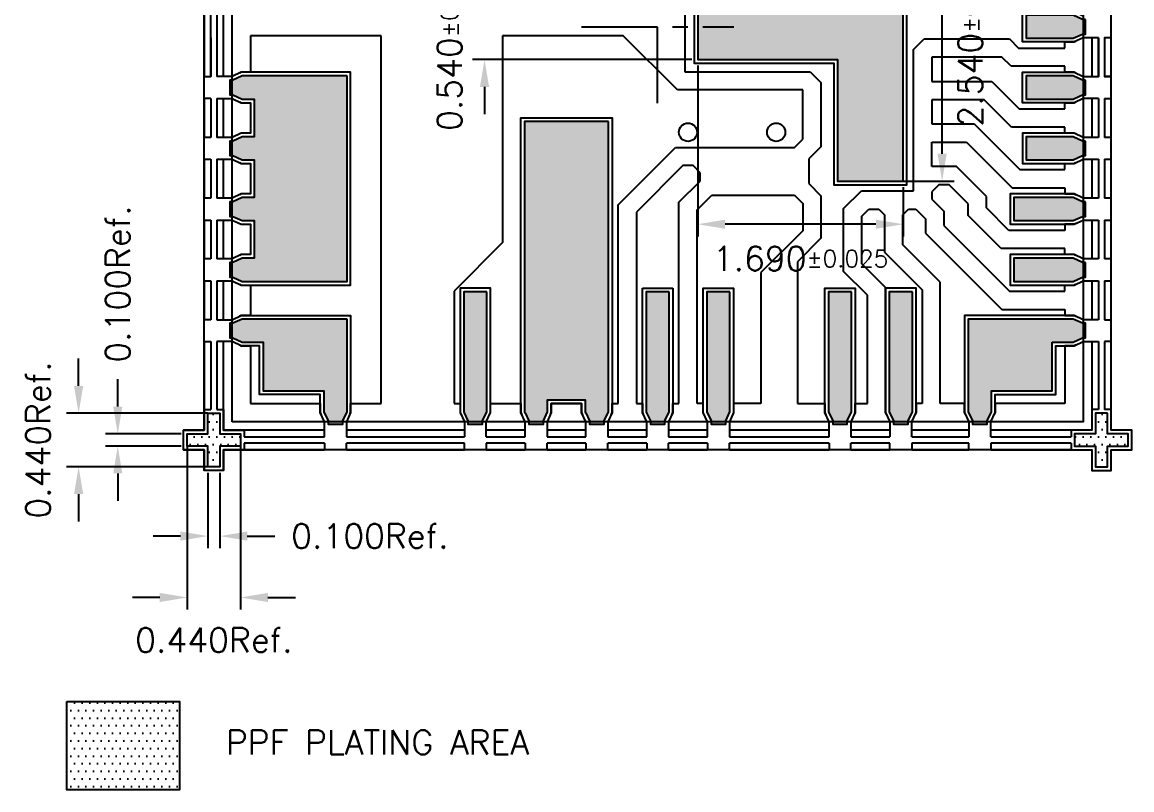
# Model space of a CAD drawing. Extents: x -78 to 191, y -63 to 81.
# Drawn here: x 81.2 to 172.5, y -62.8 to 0.4 of the extents above; entities that cross this region are included whole.
import ezdxf

# ---------------------------------------------------------------- set-up
doc = ezdxf.new("R2010")
doc.units = 0
doc.header["$LTSCALE"] = 5
doc.header["$MEASUREMENT"] = 0
doc.linetypes.add('CENTER', pattern=[2, 1.25, -0.25, 0.25, -0.25])
doc.linetypes.add('HIDDEN', pattern=[0.375, 0.25, -0.125])
doc.layers.get('0').update_dxf_attribs({"linetype": 'CONTINUOUS'})
doc.layers.get('DEFPOINTS').update_dxf_attribs({"linetype": 'CONTINUOUS'})
for name, color, linetype in [('CENTER', 1, 'CENTER'), ('DIM', 3, 'CONTINUOUS'), ('HIDDEN', 6, 'HIDDEN'), ('min_plate', 1, 'CONTINUOUS')]:
    doc.layers.add(name, color=color, linetype=linetype)
doc.styles.add('ROMANS', font='romans.shx', dxfattribs={"height": 2})
doc.dimstyles.new('DETAIL-A$0', dxfattribs={"dimscale": 25, "dimtxt": 0.08, "dimasz": 0.09, "dimexe": 0.04, "dimexo": 0.02, "dimgap": 0.04, "dimtad": 0, "dimdec": 3, "dimlfac": 0.05, "dimzin": 0, "dimdsep": 46, "dimtxsty": 'ROMANS', "dimcen": 0.04, "dimclrd": 3, "dimclre": 3, "dimadec": 0, "dimazin": 0, "dimtfac": 1, "dimtdec": 3, "dimtofl": 0, "dimtmove": 2, "dimatfit": 3, "dimfxl": 1, "dimtolj": 1, "dimtzin": 0, "dimarcsym": 0})
pattern_1 = [(0, (133.5002, -6e-14), (0.3125, 0.625), [0, -0.625])]

# ---------------------------------------------------------------- blocks, each defined once
blk = doc.blocks.new('*D10')
at = {"layer": 'DEFPOINTS', "color": 0, "transparency": 16777216}
for p in [(360.864, 427.06), (366.886, 427.06), (360.988, 401.66)]:
    blk.add_point(p, dxfattribs=at)
at = {"layer": 'DIM', "color": 3, "lineweight": -2, "transparency": 16777216}
for p, q in [((361.364, 427.06), (367.886, 427.06)), ((366.886, 403.91), (366.886, 424.81)), ((361.488, 401.66), (367.886, 401.66))]:
    blk.add_line(p, q, dxfattribs=at)
at = {"layer": 'DIM', "color": 3, "transparency": 16777216}
for points in [[(366.511, 424.81), (367.261, 424.81), (366.886, 427.06)], [(366.511, 403.91), (367.261, 403.91), (366.886, 401.66)]]:
    blk.add_solid(points, dxfattribs=at)
at = {"layer": 'DIM', "color": 0, "transparency": 16777216, "insert": (369.206, 413.36), "char_height": 2, "attachment_point": 5, "rotation": 90, "style": 'ROMANS'}
blk.add_mtext('\\A1;2.540{\\H1.400000;±0.025}', dxfattribs=at)
blk = doc.blocks.new('*D11')
at = {"layer": 'DEFPOINTS', "color": 0, "transparency": 16777216}
for p in [(346.788, 411.66), (363.688, 401.66), (346.788, 398.114)]:
    blk.add_point(p, dxfattribs=at)
at = {"layer": 'DIM', "color": 3, "lineweight": -2, "transparency": 16777216}
for p, q in [((346.788, 411.16), (346.788, 397.114)), ((363.688, 401.16), (363.688, 397.114)), ((361.438, 398.114), (349.038, 398.114))]:
    blk.add_line(p, q, dxfattribs=at)
at = {"layer": 'DIM', "color": 3, "transparency": 16777216}
for points in [[(349.038, 398.489), (349.038, 397.739), (346.788, 398.114)], [(361.438, 398.489), (361.438, 397.739), (363.688, 398.114)]]:
    blk.add_solid(points, dxfattribs=at)
at = {"layer": 'DIM', "color": 0, "transparency": 16777216, "insert": (355.241, 395.281), "char_height": 2, "attachment_point": 5, "style": 'ROMANS'}
blk.add_mtext('\\A1;1.690{\\H1.400000;±0.025}', dxfattribs=at)
blk = doc.blocks.new('*D12')
at = {"layer": 'DEFPOINTS', "color": 0, "transparency": 16777216}
for p in [(346.788, 417.06), (329.248, 411.66), (346.788, 411.66)]:
    blk.add_point(p, dxfattribs=at)
at = {"layer": 'DIM', "color": 3, "lineweight": -2, "transparency": 16777216}
for p, q in [((329.248, 419.31), (329.248, 421.56)), ((346.288, 417.06), (328.248, 417.06)), ((346.288, 411.66), (328.248, 411.66)), ((329.248, 409.41), (329.248, 407.16))]:
    blk.add_line(p, q, dxfattribs=at)
at = {"layer": 'DIM', "color": 3, "transparency": 16777216}
for points in [[(328.873, 419.31), (329.623, 419.31), (329.248, 417.06)], [(328.873, 409.41), (329.623, 409.41), (329.248, 411.66)]]:
    blk.add_solid(points, dxfattribs=at)
at = {"layer": 'DIM', "color": 0, "transparency": 16777216, "insert": (326.375, 413.002), "char_height": 2, "attachment_point": 5, "rotation": 90, "style": 'ROMANS'}
blk.add_mtext('\\A1;0.540{\\H1.400000;±0.025}', dxfattribs=at)
blk = doc.blocks.new('*D13')
at = {"layer": 'DEFPOINTS', "color": 0, "transparency": 16777216}
for p in [(306.988, 382.56), (295.862, 378.16), (306.988, 378.16)]:
    blk.add_point(p, dxfattribs=at)
at = {"layer": 'DIM', "color": 3, "lineweight": -2, "transparency": 16777216}
for p, q in [((295.862, 384.81), (295.862, 387.06)), ((306.488, 382.56), (294.862, 382.56)), ((306.488, 378.16), (294.862, 378.16)), ((295.862, 375.91), (295.862, 373.66))]:
    blk.add_line(p, q, dxfattribs=at)
at = {"layer": 'DIM', "color": 3, "transparency": 16777216}
for points in [[(295.487, 384.81), (296.237, 384.81), (295.862, 382.56)], [(295.487, 375.91), (296.237, 375.91), (295.862, 378.16)]]:
    blk.add_solid(points, dxfattribs=at)
at = {"layer": 'DIM', "color": 0, "transparency": 16777216, "insert": (292.534, 380.36), "char_height": 2, "attachment_point": 5, "rotation": 90, "style": 'ROMANS'}
blk.add_mtext('\\A1;0.440Ref.', dxfattribs=at)
blk = doc.blocks.new('*D14')
at = {"layer": 'DEFPOINTS', "color": 0, "transparency": 16777216}
for p in [(304.788, 380.86), (299.082, 379.86), (304.788, 379.86)]:
    blk.add_point(p, dxfattribs=at)
at = {"layer": 'DIM', "color": 3, "lineweight": -2, "transparency": 16777216}
for p, q in [((299.082, 383.11), (299.082, 385.36)), ((304.288, 380.86), (298.082, 380.86)), ((304.288, 379.86), (298.082, 379.86)), ((299.082, 377.61), (299.082, 375.36))]:
    blk.add_line(p, q, dxfattribs=at)
at = {"layer": 'DIM', "color": 3, "transparency": 16777216}
for points in [[(298.707, 383.11), (299.457, 383.11), (299.082, 380.86)], [(298.707, 377.61), (299.457, 377.61), (299.082, 379.86)]]:
    blk.add_solid(points, dxfattribs=at)
at = {"layer": 'DIM', "color": 0, "transparency": 16777216, "insert": (299.082, 393.191), "char_height": 2, "attachment_point": 5, "rotation": 90, "style": 'ROMANS'}
blk.add_mtext('\\A1;0.100Ref.', dxfattribs=at)
blk = doc.blocks.new('*D15')
at = {"layer": 'DEFPOINTS', "color": 0, "transparency": 16777216}
for p in [(304.788, 380.36), (309.188, 380.36), (304.788, 367.406)]:
    blk.add_point(p, dxfattribs=at)
at = {"layer": 'DIM', "color": 3, "lineweight": -2, "transparency": 16777216}
for p, q in [((304.788, 379.86), (304.788, 366.406)), ((309.188, 379.86), (309.188, 366.406)), ((302.538, 367.406), (300.288, 367.406)), ((311.438, 367.406), (313.688, 367.406))]:
    blk.add_line(p, q, dxfattribs=at)
at = {"layer": 'DIM', "color": 3, "transparency": 16777216}
for points in [[(302.538, 367.781), (302.538, 367.031), (304.788, 367.406)], [(311.438, 367.781), (311.438, 367.031), (309.188, 367.406)]]:
    blk.add_solid(points, dxfattribs=at)
at = {"layer": 'DIM', "color": 0, "transparency": 16777216, "insert": (306.988, 363.906), "char_height": 2, "attachment_point": 5, "style": 'ROMANS'}
blk.add_mtext('\\A1;0.440Ref.', dxfattribs=at)
blk = doc.blocks.new('*D16')
at = {"layer": 'DEFPOINTS', "color": 0, "transparency": 16777216}
for p in [(306.488, 378.16), (307.488, 378.16), (306.488, 372.455)]:
    blk.add_point(p, dxfattribs=at)
at = {"layer": 'DIM', "color": 3, "lineweight": -2, "transparency": 16777216}
for p, q in [((306.488, 377.66), (306.488, 371.455)), ((307.488, 377.66), (307.488, 371.455)), ((304.238, 372.455), (301.988, 372.455)), ((309.738, 372.455), (311.988, 372.455))]:
    blk.add_line(p, q, dxfattribs=at)
at = {"layer": 'DIM', "color": 3, "transparency": 16777216}
for points in [[(304.238, 372.83), (304.238, 372.08), (306.488, 372.455)], [(309.738, 372.83), (309.738, 372.08), (307.488, 372.455)]]:
    blk.add_solid(points, dxfattribs=at)
at = {"layer": 'DIM', "color": 0, "transparency": 16777216, "insert": (319.818, 372.455), "char_height": 2, "attachment_point": 5, "style": 'ROMANS'}
blk.add_mtext('\\A1;0.100Ref.', dxfattribs=at)

msp = doc.modelspace()

# ---------------------------------------------------------------- hatches: boundary and pattern name
at = {"layer": 'min_plate'}
h = msp.add_hatch(dxfattribs=at)
h.set_pattern_fill('DOTS', color=1, scale=10, style=0)
h.set_pattern_definition(pattern_1)
h.paths.add_polyline_path([(107.9502, 31.6834), (107.6002, 32.4334), (107.6002, 32.7), (106.4002, 32.7), (106.4002, 32.4334), (106.0502, 31.6834), (106.0502, 29.95), (101.0502, 29.95), (101.0502, 25.95), (99.3168, 25.95), (98.5668, 25.6), (98.3002, 25.6), (98.3002, 24.4), (98.5668, 24.4), (99.3168, 24.05), (107.9502, 24.05)])
h.paths.add_polyline_path([(107.9502, 20.95), (99.3168, 20.95), (98.5668, 20.6), (98.3002, 20.6), (98.3002, 19.4), (98.5668, 19.4), (99.3168, 19.05), (100.3002, 19.05), (100.3002, 15.95), (99.3168, 15.95), (98.5668, 15.6), (98.3002, 15.6), (98.3002, 14.4), (98.5668, 14.4), (99.3168, 14.05), (100.3002, 14.05), (100.3002, 10.95), (99.3168, 10.95), (98.5668, 10.6), (98.3002, 10.6), (98.3002, 9.4), (98.5668, 9.4), (99.3168, 9.05), (100.3002, 9.05), (100.3002, 5.95), (99.3168, 5.95), (98.5668, 5.6), (98.3002, 5.6), (98.3002, 4.4), (98.5668, 4.4), (99.3168, 4.05), (107.9502, 4.05)])
h.paths.add_polyline_path([(107.9502, -4.05), (99.3168, -4.05), (98.5668, -4.4), (98.3002, -4.4), (98.3002, -5.6), (98.5668, -5.6), (99.3168, -5.95), (100.3002, -5.95), (100.3002, -9.05), (99.3168, -9.05), (98.5668, -9.4), (98.3002, -9.4), (98.3002, -10.6), (98.5668, -10.6), (99.3168, -10.95), (100.3002, -10.95), (100.3002, -14.05), (99.3168, -14.05), (98.5668, -14.4), (98.3002, -14.4), (98.3002, -15.6), (98.5668, -15.6), (99.3168, -15.95), (100.3002, -15.95), (100.3002, -19.05), (99.3168, -19.05), (98.5668, -19.4), (98.3002, -19.4), (98.3002, -20.6), (98.5668, -20.6), (99.3168, -20.95), (107.9502, -20.95)])
h.paths.add_polyline_path([(107.9502, -24.05), (99.3168, -24.05), (98.5668, -24.4), (98.3002, -24.4), (98.3002, -25.6), (98.5668, -25.6), (99.3168, -25.95), (101.0502, -25.95), (101.0502, -29.95), (106.0502, -29.95), (106.0502, -31.6834), (106.4002, -32.4334), (106.4002, -32.7), (107.6002, -32.7), (107.6002, -32.4334), (107.9502, -31.6834)])
h.paths.add_polyline_path([(119.4502, -21.8), (117.5502, -21.8), (117.5502, -31.6834), (117.5921, -31.7731), (117.9002, -32.4334), (117.9002, -32.7), (119.1002, -32.7), (119.1002, -32.4334), (119.4502, -31.6834), (119.4502, -31)])
h.paths.add_polyline_path([(129.4502, -7.8), (122.5502, -7.8), (122.5502, -31.6834), (122.5921, -31.7731), (122.9002, -32.4334), (122.9002, -32.7), (124.1002, -32.7), (124.1002, -32.4334), (124.4502, -31.6834), (124.4502, -30.7), (127.5502, -30.7), (127.5502, -31.6834), (127.5921, -31.7731), (127.9002, -32.4334), (127.9002, -32.7), (129.1002, -32.7), (129.1002, -32.4334), (129.4502, -31.6834), (129.4502, -31)])
h.paths.add_polyline_path([(134.4502, -21.8), (132.5502, -21.8), (132.5502, -31.6834), (132.5921, -31.7731), (132.9002, -32.4334), (132.9002, -32.7), (134.1002, -32.7), (134.1002, -32.4334), (134.4502, -31.6834), (134.4502, -31)])
h.paths.add_polyline_path([(139.4502, -21.8), (137.5502, -21.8), (137.5502, -31.6834), (137.9002, -32.4334), (137.9002, -32.7), (139.1002, -32.7), (139.1002, -32.4334), (139.4502, -31.6834)])
h.paths.add_polyline_path([(149.4502, -21.8), (147.5502, -21.8), (147.5502, -31.6834), (147.9002, -32.4334), (147.9002, -32.7), (149.1002, -32.7), (149.1002, -32.4334), (149.4502, -31.6834)])
h.paths.add_polyline_path([(154.4502, -21.8), (152.5502, -21.8), (152.5502, -31.6834), (152.9002, -32.4334), (152.9002, -32.7), (154.1002, -32.7), (154.1002, -32.4334), (154.4502, -31.6834)])
h.paths.add_polyline_path([(165.9502, -25.95), (167.6837, -25.95), (168.4337, -25.6), (168.7002, -25.6), (168.7002, -24.4), (168.4337, -24.4), (167.6837, -24.05), (159.0502, -24.05), (159.0502, -31.6834), (159.4002, -32.4334), (159.4002, -32.7), (160.6002, -32.7), (160.6002, -32.4334), (160.9502, -31.6834), (160.9502, -29.95), (165.9502, -29.95)])
h.paths.add_polyline_path([(168.7002, -19.4), (168.4337, -19.4), (167.6837, -19.05), (162.8002, -19.05), (162.8002, -20.95), (167.6837, -20.95), (168.4337, -20.6), (168.7002, -20.6)])
h.paths.add_polyline_path([(168.7002, -14.4), (168.4337, -14.4), (167.6837, -14.05), (162.8002, -14.05), (162.8002, -15.95), (167.6837, -15.95), (168.4337, -15.6), (168.7002, -15.6)])
h.paths.add_polyline_path([(168.7002, -9.4), (168.4337, -9.4), (167.6837, -9.05), (163.8002, -9.05), (163.8002, -10.95), (167.6837, -10.95), (168.4337, -10.6), (168.7002, -10.6)])
h.paths.add_polyline_path([(168.7002, -4.4), (168.4337, -4.4), (167.6837, -4.05), (167.0002, -4.05), (163.8002, -4.05), (163.8002, -5.95), (167.6837, -5.95), (167.7733, -5.9081), (168.4337, -5.6), (168.7002, -5.6)])
h.paths.add_polyline_path([(168.7002, 0.6), (168.4337, 0.6), (167.6837, 0.95), (163.8002, 0.95), (163.8002, -0.95), (167.6837, -0.95), (168.4337, -0.6), (168.7002, -0.6)])
h.paths.add_polyline_path([(168.7002, 5.6), (168.4337, 5.6), (167.6837, 5.95), (163.8002, 5.95), (163.8002, 4.05), (167.6837, 4.05), (167.7733, 4.0919), (168.4337, 4.4), (168.7002, 4.4)])
h.paths.add_polyline_path([(153.7002, 9.8757), (150.8759, 12.7), (148.3002, 12.7), (148.3002, 2.7), (136.8002, 2.7), (136.8002, -2.7), (148.3002, -2.7), (148.3002, -12.7), (153.7002, -12.7)])
h.paths.add_polyline_path([(168.7002, 10.6), (168.4337, 10.6), (167.6837, 10.95), (163.8002, 10.95), (163.8002, 9.05), (167.6837, 9.05), (168.4337, 9.4), (168.7002, 9.4)])
h.paths.add_polyline_path([(168.4337, 14.4), (168.7002, 14.4), (168.7002, 15.6), (168.4337, 15.6), (167.6837, 15.95), (162.8002, 15.95), (162.8002, 14.05), (167.6837, 14.05)])
h.paths.add_polyline_path([(168.4337, 19.4), (168.7002, 19.4), (168.7002, 20.6), (168.4337, 20.6), (167.6837, 20.95), (162.8002, 20.95), (162.8002, 19.05), (167.6837, 19.05)])
h.paths.add_polyline_path([(165.9502, 29.95), (160.9502, 29.95), (160.9502, 31.6834), (160.6002, 32.4334), (160.6002, 32.7), (159.4002, 32.7), (159.4002, 32.4334), (159.0502, 31.6834), (159.0502, 24.05), (167.6837, 24.05), (168.4337, 24.4), (168.7002, 24.4), (168.7002, 25.6), (168.4337, 25.6), (167.6837, 25.95), (165.9502, 25.95)])
h.paths.add_polyline_path([(154.4502, 31.6834), (154.1002, 32.4334), (154.1002, 32.7), (152.9002, 32.7), (152.9002, 32.4334), (152.5502, 31.6834), (152.5502, 21.8), (154.4502, 21.8)])
h.paths.add_polyline_path([(149.4502, 31.6834), (149.1002, 32.4334), (149.1002, 32.7), (147.9002, 32.7), (147.9002, 32.4334), (147.5502, 31.6834), (147.5502, 21.8), (149.4502, 21.8)])
h.paths.add_polyline_path([(139.4502, 31.6834), (139.1002, 32.4334), (139.1002, 32.7), (137.9002, 32.7), (137.9002, 32.4334), (137.5502, 31.6834), (137.5502, 21.8), (139.4502, 21.8)])
h.paths.add_polyline_path([(134.4502, 31.6834), (134.1002, 32.4334), (134.1002, 32.7), (132.9002, 32.7), (132.9002, 32.4334), (132.5502, 31.6834), (132.5502, 21.8), (134.4502, 21.8)])
h.paths.add_polyline_path([(129.4502, 31.6834), (129.1002, 32.4334), (129.1002, 32.7), (127.9002, 32.7), (127.9002, 32.4334), (127.5502, 31.6834), (127.5502, 30.7), (124.4502, 30.7), (124.4502, 31.6834), (124.1002, 32.4334), (124.1002, 32.7), (122.9002, 32.7), (122.9002, 32.4334), (122.5502, 31.6834), (122.5502, 7.8), (129.4502, 7.8)])
h.paths.add_polyline_path([(119.4502, 31.6834), (119.1002, 32.4334), (119.1002, 32.7), (117.9002, 32.7), (117.9002, 32.4334), (117.5502, 31.6834), (117.5502, 21.8), (119.4502, 21.8)])
h = msp.add_hatch(dxfattribs=at)
h.set_pattern_fill('DOTS', color=1, scale=10, style=0)
h.set_pattern_definition(pattern_1)
h.paths.add_polyline_path([(97.5002, -34.5), (99.2002, -34.5), (99.2002, -33.5), (97.5002, -33.5), (97.5002, -31.8), (96.5002, -31.8), (96.5002, -33.5), (94.8002, -33.5), (94.8002, -34.5), (96.5002, -34.5), (96.5002, -36.2), (97.5002, -36.2)])
h = msp.add_hatch(dxfattribs=at)
h.set_pattern_fill('DOTS', color=1, scale=10, style=0)
h.set_pattern_definition(pattern_1)
h.paths.add_polyline_path([(169.5002, -34.5), (169.5002, -36.2), (170.5002, -36.2), (170.5002, -34.5), (172.2002, -34.5), (172.2002, -33.5), (170.5002, -33.5), (170.5002, -31.8), (169.5002, -31.8), (169.5002, -33.5), (167.8002, -33.5), (167.8002, -34.5)])
h = msp.add_hatch(dxfattribs=at)
h.set_pattern_fill('DOTS', color=1, scale=10, style=0)
h.set_pattern_definition([(0, (118.3512, -6e-14), (0.3125, 0.625), [0, -0.625])])
h.paths.add_polyline_path([(94.1591, -55.5074), (84.9003, -55.5074), (84.9003, -62.7786), (94.1591, -62.7786)])

# ---------------------------------------------------------------- linework, layer by layer
for p, q in [((96.2002, -33.2), (96.2002, 33.2)), ((170.8002, -31.5), (170.8002, 33.2)), ((97.2502, 4.1), (97.2502, -4.1)), ((96.7502, -0.9), (96.7502, -4.1)), ((169.7502, -0.9), (169.7502, -4.1)), ((96.7502, -5.9), (96.7502, -9.1)), ((97.2502, -5.9), (97.2502, -9.1)), ((169.7502, -5.9), (169.7502, -9.1)), ((170.2502, -5.9), (170.2502, -9.1)), ((96.7502, -10.9), (96.7502, -14.1)), ((97.2502, -10.9), (97.2502, -14.1)), ((169.7502, -10.9), (169.7502, -14.1)), ((170.2502, -10.9), (170.2502, -14.1)), ((96.7502, -15.9), (96.7502, -19.1)), ((97.2502, -15.9), (97.2502, -19.1)), ((169.7502, -15.9), (169.7502, -19.1)), ((170.2502, -15.9), (170.2502, -19.1)), ((96.7502, -20.9), (96.7502, -24.1)), ((97.2502, -20.9), (97.2502, -24.1)), ((169.7502, -20.9), (169.7502, -24.1)), ((170.2502, -20.9), (170.2502, -24.1)), ((96.7502, -25.9), (96.7502, -31.5)), ((97.2502, -25.9), (97.2502, -31.5)), ((169.7502, -25.9), (169.7502, -31.5)), ((170.2502, -25.9), (170.2502, -31.5)), ((99.5002, -33.75), (106.1002, -33.75)), ((107.9002, -33.75), (117.6002, -33.75)), ((119.4002, -33.75), (122.6002, -33.75)), ((124.4002, -33.75), (127.6002, -33.75)), ((129.4002, -33.75), (132.6002, -33.75)), ((134.4002, -33.75), (137.6002, -33.75)), ((139.4002, -33.75), (147.6002, -33.75)), ((149.4002, -33.75), (152.6002, -33.75)), ((154.4002, -33.75), (159.1002, -33.75)), ((160.9002, -33.75), (167.5002, -33.75)), ((106.1002, -34.25), (99.5002, -34.25)), ((117.6002, -34.25), (107.9002, -34.25)), ((122.6002, -34.25), (119.4002, -34.25)), ((127.6002, -34.25), (124.4002, -34.25)), ((132.6002, -34.25), (129.4002, -34.25)), ((137.6002, -34.25), (134.4002, -34.25)), ((147.6002, -34.25), (139.4002, -34.25)), ((152.6002, -34.25), (149.4002, -34.25)), ((159.1002, -34.25), (154.4002, -34.25)), ((167.5002, -34.25), (160.9002, -34.25)), ((167.5002, -34.8), (97.8002, -34.8))]:
    msp.add_line(p, q)
at = {"color": 0}
for p, q in [((97.8002, -4.1), (97.8002, 4.1)), ((170.8002, -4.1), (170.8002, 4.1)), ((96.2002, -0.9), (96.2002, -4.1)), ((169.7502, -0.9), (168.5002, -0.9)), ((169.2002, -0.9), (169.2002, -4.1)), ((96.2002, -4.1), (96.7502, -4.1)), ((98.5002, -4.1), (97.2502, -4.1)), ((168.5002, -4.1), (169.7502, -4.1)), ((170.8002, -4.1), (170.2502, -4.1)), ((96.2002, -5.9), (96.2002, -9.1)), ((96.7502, -5.9), (96.2002, -5.9)), ((97.2502, -5.9), (98.5002, -5.9)), ((97.8002, -9.1), (97.8002, -5.9)), ((169.7502, -5.9), (168.5002, -5.9)), ((169.2002, -5.9), (169.2002, -9.1)), ((170.2502, -5.9), (170.8002, -5.9)), ((170.8002, -9.1), (170.8002, -5.9)), ((96.7502, -9.1), (96.2002, -9.1)), ((98.5002, -9.1), (97.2502, -9.1)), ((169.7502, -9.1), (168.5002, -9.1)), ((170.8002, -9.1), (170.2502, -9.1)), ((96.2002, -10.9), (96.2002, -14.1)), ((96.2002, -10.9), (96.7502, -10.9)), ((97.2502, -10.9), (98.5002, -10.9)), ((97.8002, -14.1), (97.8002, -10.9)), ((168.5002, -10.9), (169.7502, -10.9)), ((169.2002, -10.9), (169.2002, -14.1)), ((170.2502, -10.9), (170.8002, -10.9)), ((170.8002, -14.1), (170.8002, -10.9)), ((96.7502, -14.1), (96.2002, -14.1)), ((98.5002, -14.1), (97.2502, -14.1)), ((169.7502, -14.1), (168.5002, -14.1)), ((170.8002, -14.1), (170.2502, -14.1)), ((96.2002, -15.9), (96.2002, -19.1)), ((96.2002, -15.9), (96.7502, -15.9)), ((97.2502, -15.9), (98.5002, -15.9)), ((97.8002, -19.1), (97.8002, -15.9)), ((168.5002, -15.9), (169.7502, -15.9)), ((169.2002, -15.9), (169.2002, -19.1)), ((170.2502, -15.9), (170.8002, -15.9)), ((170.8002, -19.1), (170.8002, -15.9)), ((96.7502, -19.1), (96.2002, -19.1)), ((98.5002, -19.1), (97.2502, -19.1)), ((169.7502, -19.1), (168.5002, -19.1)), ((170.8002, -19.1), (170.2502, -19.1)), ((96.2002, -20.9), (96.7502, -20.9)), ((96.2002, -20.9), (96.2002, -24.1)), ((97.2502, -20.9), (98.5002, -20.9)), ((97.8002, -24.1), (97.8002, -20.9)), ((168.5002, -20.9), (169.7502, -20.9)), ((169.2002, -20.9), (169.2002, -24.1)), ((170.2502, -20.9), (170.8002, -20.9)), ((170.8002, -24.1), (170.8002, -20.9)), ((132.2502, -31.75), (132.2502, -21.5)), ((132.2502, -21.5), (134.7502, -21.5)), ((134.7502, -21.5), (134.7502, -31.75)), ((96.7502, -24.1), (96.2002, -24.1)), ((97.2502, -24.1), (98.5002, -24.1)), ((169.7502, -24.1), (168.5002, -24.1)), ((170.2502, -24.1), (170.8002, -24.1)), ((96.2002, -25.9), (96.7502, -25.9)), ((96.2002, -25.9), (96.2002, -33.2)), ((98.5002, -25.9), (97.2502, -25.9)), ((97.8002, -33.2), (97.8002, -25.9)), ((168.5002, -25.9), (169.7502, -25.9)), ((169.2002, -25.9), (169.2002, -33.2)), ((170.8002, -25.9), (170.2502, -25.9)), ((170.8002, -33.2), (170.8002, -25.9)), ((132.6002, -32.5), (132.2502, -31.75)), ((134.7502, -31.75), (134.4002, -32.5)), ((106.1002, -33.75), (106.1002, -32.5)), ((107.9002, -32.5), (107.9002, -33.75)), ((117.6002, -32.5), (117.6002, -33.75)), ((119.4002, -33.75), (119.4002, -32.5)), ((132.6002, -33.75), (132.6002, -32.5)), ((134.4002, -32.5), (134.4002, -33.75)), ((137.6002, -33.75), (137.6002, -32.5)), ((139.4002, -32.5), (139.4002, -33.75)), ((147.6002, -33.75), (147.6002, -32.5)), ((149.4002, -32.5), (149.4002, -33.75)), ((152.6002, -32.5), (152.6002, -33.75)), ((154.4002, -33.75), (154.4002, -32.5)), ((159.1002, -32.5), (159.1002, -33.75)), ((160.9002, -33.75), (160.9002, -32.5)), ((96.2002, -33.2), (94.5002, -33.2)), ((106.1002, -33.2), (97.8002, -33.2)), ((117.6002, -33.2), (107.9002, -33.2)), ((122.6002, -33.2), (119.4002, -33.2)), ((127.6002, -33.2), (124.4002, -33.2)), ((132.6002, -33.2), (129.4002, -33.2)), ((137.6002, -33.2), (134.4002, -33.2)), ((147.6002, -33.2), (139.4002, -33.2)), ((152.6002, -33.2), (149.4002, -33.2)), ((159.1002, -33.2), (154.4002, -33.2)), ((169.2002, -33.2), (160.9002, -33.2)), ((172.5002, -33.2), (170.8002, -33.2)), ((106.1002, -34.25), (106.1002, -34.8)), ((107.9002, -34.8), (107.9002, -34.25)), ((117.6002, -34.8), (117.6002, -34.25)), ((119.4002, -34.25), (119.4002, -34.8)), ((132.6002, -34.25), (132.6002, -34.8)), ((134.4002, -34.8), (134.4002, -34.25)), ((137.6002, -34.25), (137.6002, -34.8)), ((139.4002, -34.8), (139.4002, -34.25)), ((147.6002, -34.25), (147.6002, -34.8)), ((149.4002, -34.8), (149.4002, -34.25)), ((152.6002, -34.8), (152.6002, -34.25)), ((154.4002, -34.25), (154.4002, -34.8)), ((159.1002, -34.8), (159.1002, -34.25)), ((160.9002, -34.25), (160.9002, -34.8)), ((94.5002, -34.8), (96.2002, -34.8)), ((96.2002, -34.8), (96.2002, -36.5)), ((97.8002, -36.5), (97.8002, -34.8)), ((97.8002, -34.8), (106.1002, -34.8)), ((107.9002, -34.8), (117.6002, -34.8)), ((119.4002, -34.8), (122.6002, -34.8)), ((124.4002, -34.8), (127.6002, -34.8)), ((129.4002, -34.8), (132.6002, -34.8)), ((134.4002, -34.8), (137.6002, -34.8)), ((139.4002, -34.8), (147.6002, -34.8)), ((149.4002, -34.8), (152.6002, -34.8)), ((154.4002, -34.8), (159.1002, -34.8)), ((160.9002, -34.8), (169.2002, -34.8)), ((169.2002, -34.8), (169.2002, -36.5)), ((170.8002, -36.5), (170.8002, -34.8)), ((170.8002, -34.8), (172.5002, -34.8))]:
    msp.add_line(p, q, dxfattribs=at)
at = {"color": 0, "linetype": 'Continuous'}
for p, q in [((135.7417, 3.7), (135.7417, -3.7)), ((100.0002, -0.75), (100.0002, -3.75)), ((110.7502, -0.75), (100.0002, -0.75)), ((110.7502, -31), (110.7502, -0.75)), ((120.7502, -0.75), (120.7502, -17.75)), ((130.6705, -0.75), (120.7502, -0.75)), ((135.1204, -5.2), (130.6705, -0.75)), ((154.5502, -1.8787), (155.429, -1)), ((155.429, -1), (162.4349, -1)), ((162.4349, -1), (163.185, -1.75)), ((163.185, -1.75), (167.0002, -1.75)), ((167.0002, -1.25), (167.7502, -1.25)), ((167.0002, -1.75), (167.0002, -1.25)), ((167.7502, -1.25), (167.9002, -1.18)), ((154.5502, -13.5), (154.5502, -1.8787)), ((161.8137, -2.5), (156.0502, -2.5)), ((156.0502, -2.5), (156.0502, -4.5)), ((162.5637, -3.25), (161.8137, -2.5)), ((167.0002, -3.25), (162.5637, -3.25)), ((167.0002, -3.75), (167.0002, -3.25)), ((99.2502, -3.75), (99.1002, -3.82)), ((100.0002, -3.75), (99.2502, -3.75)), ((135.7417, -3.7), (146.0525, -3.7)), ((146.0525, -3.7), (146.9312, -4.5786)), ((156.0502, -4.5), (160.9852, -4.5)), ((160.9852, -4.5), (163.2352, -6.75)), ((167.7502, -3.75), (167.0002, -3.75)), ((167.9002, -3.82), (167.7502, -3.75)), ((145.4312, -5.2), (135.1204, -5.2)), ((145.4312, -9.2547), (145.4312, -5.2)), ((146.9312, -4.5786), (146.9312, -9.876)), ((99.1002, -6.18), (99.2502, -6.25)), ((99.2502, -6.25), (100.0002, -6.25)), ((100.0002, -6.25), (100.0002, -8.75)), ((160.3639, -6), (156.0502, -6)), ((156.0502, -6), (156.0502, -8)), ((162.6139, -8.25), (160.3639, -6)), ((167.0002, -6.25), (167.7502, -6.25)), ((167.0002, -6.75), (167.0002, -6.25)), ((167.7502, -6.25), (167.9002, -6.18)), ((163.2352, -6.75), (167.0002, -6.75)), ((156.0502, -8), (159.5354, -8)), ((159.5354, -8), (163.2855, -11.75)), ((99.2502, -8.75), (99.1002, -8.82)), ((100.0002, -8.75), (99.2502, -8.75)), ((167.0002, -8.25), (162.6139, -8.25)), ((167.0002, -8.75), (167.0002, -8.25)), ((167.7502, -8.75), (167.0002, -8.75)), ((167.9002, -8.82), (167.7502, -8.75)), ((130.2502, -14.6403), (134.9622, -9.9283)), ((134.9622, -9.9283), (144.7576, -9.9283)), ((144.7576, -9.9283), (145.4312, -9.2547)), ((146.9312, -9.876), (145.9312, -10.876)), ((156.0502, -9.5), (158.9142, -9.5)), ((156.0502, -11.5), (156.0502, -9.5)), ((158.9142, -9.5), (162.6642, -13.25)), ((145.9312, -10.876), (145.9312, -12.9073)), ((99.1002, -11.18), (99.2502, -11.25)), ((99.2502, -11.25), (100.0002, -11.25)), ((100.0002, -11.25), (100.0002, -13.75)), ((135.5835, -11.4283), (131.7502, -15.2616)), ((136.4119, -11.4283), (135.5835, -11.4283)), ((136.9977, -12.0141), (136.4119, -11.4283)), ((158.0857, -11.5), (156.0502, -11.5)), ((160.5402, -13.9544), (158.0857, -11.5)), ((163.2855, -11.75), (167.0002, -11.75)), ((167.0002, -11.25), (167.7502, -11.25)), ((167.0002, -11.75), (167.0002, -11.25)), ((167.7502, -11.25), (167.9002, -11.18)), ((135.2502, -14.4392), (136.9977, -12.6916)), ((136.9977, -12.6916), (136.9977, -12.0141)), ((145.9312, -12.9073), (146.9312, -13.9073)), ((148.7902, -14.9645), (150.2546, -13.5)), ((150.2546, -13.5), (154.5502, -13.5)), ((156.636, -13), (156.0502, -13.5857)), ((156.0502, -13.5857), (156.0502, -14.1944)), ((157.4644, -13), (156.636, -13)), ((159.0402, -14.5758), (157.4644, -13)), ((162.6642, -13.25), (167.0002, -13.25)), ((167.0002, -13.25), (167.0002, -13.75)), ((99.2502, -13.75), (99.1002, -13.82)), ((100.0002, -13.75), (99.2502, -13.75)), ((135.2502, -31), (135.2502, -14.4392)), ((136.7502, -15.0605), (137.9557, -13.855)), ((137.9557, -13.855), (144.7576, -13.855)), ((144.7576, -13.855), (145.4312, -14.5286)), ((145.4312, -14.5286), (145.4312, -16.7806)), ((146.9312, -13.9073), (146.9312, -17.4019)), ((156.0502, -14.1944), (157.0402, -15.1843)), ((159.0402, -15.5265), (159.0402, -14.5758)), ((160.5402, -14.9052), (160.5402, -13.9544)), ((167.0002, -13.75), (167.7502, -13.75)), ((167.7502, -13.75), (167.9002, -13.82)), ((130.2502, -31), (130.2502, -14.6403)), ((131.7502, -15.2616), (131.7502, -31)), ((136.7502, -31), (136.7502, -15.0605)), ((148.7902, -20.1257), (148.7902, -14.9645)), ((150.2902, -15.5858), (150.8759, -15)), ((150.8759, -15), (151.7045, -15)), ((151.7045, -15), (152.1652, -15.4607)), ((152.1652, -15.4607), (152.1652, -18.551)), ((153.6652, -15.4608), (154.1259, -15)), ((153.6652, -17.9297), (153.6652, -15.4608)), ((154.1259, -15), (154.7346, -15)), ((154.7346, -15), (155.5402, -15.8056)), ((157.0402, -15.1843), (157.0402, -16.3549)), ((162.385, -16.75), (160.5402, -14.9052)), ((99.1002, -16.18), (99.2502, -16.25)), ((99.2502, -16.25), (100.0002, -16.25)), ((100.0002, -16.25), (100.0002, -18.75)), ((150.2902, -19.5044), (150.2902, -15.5858)), ((155.5402, -15.8056), (155.5402, -16.9763)), ((157.0402, -16.3549), (162.4352, -21.75)), ((161.7637, -18.25), (159.0402, -15.5265)), ((167.7502, -16.25), (167.0002, -16.25)), ((167.0002, -16.25), (167.0002, -16.75)), ((167.9002, -16.18), (167.7502, -16.25)), ((145.4312, -16.7806), (142.0002, -20.2115)), ((155.5402, -16.9763), (161.8139, -23.25)), ((167.0002, -16.75), (162.385, -16.75)), ((120.7502, -17.75), (116.7502, -21.75)), ((146.9312, -17.4019), (145.0002, -19.3328)), ((156.7502, -21.0147), (153.6652, -17.9297)), ((167.0002, -18.25), (161.7637, -18.25)), ((167.0002, -18.75), (167.0002, -18.25)), ((99.2502, -18.75), (99.1002, -18.82)), ((100.0002, -18.75), (99.2502, -18.75)), ((152.1652, -18.551), (155.2502, -21.636)), ((167.7502, -18.75), (167.0002, -18.75)), ((167.9002, -18.82), (167.7502, -18.75)), ((145.0002, -19.3328), (145.0002, -31)), ((152.2502, -21.4645), (150.2902, -19.5044)), ((142.0002, -20.2115), (142.0002, -31)), ((150.7502, -22.0858), (148.7902, -20.1257)), ((99.1002, -21.18), (99.2502, -21.25)), ((99.2502, -21.25), (100.0002, -21.25)), ((100.0002, -21.25), (100.0002, -23.75)), ((116.7502, -21.75), (116.7502, -31)), ((152.2502, -31.75), (152.2502, -21.4645)), ((155.2502, -21.636), (155.2502, -31)), ((156.7502, -31), (156.7502, -21.0147)), ((162.4352, -21.75), (167.0002, -21.75)), ((167.0002, -21.75), (167.0002, -21.25)), ((167.0002, -21.25), (167.7502, -21.25)), ((167.7502, -21.25), (167.9002, -21.18)), ((150.7502, -31), (150.7502, -22.0858)), ((161.8139, -23.25), (167.0002, -23.25)), ((167.0002, -23.25), (167.0002, -23.75)), ((99.2502, -23.75), (99.1002, -23.82)), ((100.0002, -23.75), (99.2502, -23.75)), ((167.0002, -23.75), (167.7502, -23.75)), ((167.7502, -23.75), (167.9002, -23.82)), ((99.1002, -26.18), (99.2502, -26.25)), ((99.2502, -26.25), (100.0002, -26.25)), ((100.0002, -26.25), (100.0002, -31)), ((167.7502, -26.25), (167.0002, -26.25)), ((167.0002, -26.25), (167.0002, -31)), ((167.9002, -26.18), (167.7502, -26.25)), ((100.0002, -31), (105.7502, -31)), ((105.7502, -31), (105.7502, -31.75)), ((108.2502, -31.75), (108.2502, -31)), ((108.2502, -31), (110.7502, -31)), ((116.7502, -31), (117.2502, -31)), ((117.2502, -31), (117.2502, -31.75)), ((119.7502, -31), (122.2502, -31)), ((119.7502, -31.75), (119.7502, -31)), ((122.2502, -31), (122.2502, -31.75)), ((124.7502, -31.75), (124.7502, -31)), ((124.7502, -31), (127.2502, -31)), ((127.2502, -31), (127.2502, -31.75)), ((129.7502, -31.75), (129.7502, -31)), ((129.7502, -31), (130.2502, -31)), ((131.7502, -31), (132.2502, -31)), ((132.2502, -31), (132.2502, -31.75)), ((134.7502, -31.75), (134.7502, -31)), ((134.7502, -31), (135.2502, -31)), ((137.2502, -31), (136.7502, -31)), ((137.2502, -31.75), (137.2502, -31)), ((139.7502, -31), (139.7502, -31.75)), ((142.0002, -31), (139.7502, -31)), ((145.0002, -31), (147.2502, -31)), ((147.2502, -31), (147.2502, -31.75)), ((149.7502, -31.75), (149.7502, -31)), ((149.7502, -31), (150.7502, -31)), ((154.7502, -31), (154.7502, -31.75)), ((155.2502, -31), (154.7502, -31)), ((158.7502, -31), (156.7502, -31)), ((158.7502, -31.75), (158.7502, -31)), ((161.2502, -31), (161.2502, -31.75)), ((167.0002, -31), (161.2502, -31)), ((105.7502, -31.75), (105.8202, -31.9)), ((108.1802, -31.9), (108.2502, -31.75)), ((117.2502, -31.75), (117.3202, -31.9)), ((119.6802, -31.9), (119.7502, -31.75)), ((122.2502, -31.75), (122.3202, -31.9)), ((124.6802, -31.9), (124.7502, -31.75)), ((127.2502, -31.75), (127.3202, -31.9)), ((129.6802, -31.9), (129.7502, -31.75)), ((132.2502, -31.75), (132.3202, -31.9)), ((134.6802, -31.9), (134.7502, -31.75)), ((137.3202, -31.9), (137.2502, -31.75)), ((139.7502, -31.75), (139.6802, -31.9)), ((147.2502, -31.75), (147.3202, -31.9)), ((149.6802, -31.9), (149.7502, -31.75)), ((152.3202, -31.9), (152.2502, -31.75)), ((154.7502, -31.75), (154.6802, -31.9)), ((158.8202, -31.9), (158.7502, -31.75)), ((161.2502, -31.75), (161.1802, -31.9)), ((122.6002, -33.75), (122.6002, -32.5)), ((124.4002, -32.5), (124.4002, -33.75)), ((127.6002, -33.75), (127.6002, -32.5)), ((129.4002, -32.5), (129.4002, -33.75)), ((122.6002, -34.25), (122.6002, -34.8)), ((124.4002, -34.8), (124.4002, -34.25)), ((127.6002, -34.25), (127.6002, -34.8)), ((129.4002, -34.8), (129.4002, -34.25))]:
    msp.add_line(p, q, dxfattribs=at)
msp.add_lwpolyline([(148.0002, 3), (136.5002, 3), (136.5002, -3), (148.0002, -3), (148.0002, -13), (154.0002, -13), (154.0002, 10), (151.0002, 13), (148.0002, 13)], close=True, dxfattribs=at)
for points in [[(96.7502, 4.1), (96.2002, 4.1), (96.2002, -4.1), (96.7502, -4.1)], [(169.7502, -0.9), (169.2002, -0.9), (169.2002, -4.1), (169.7502, -4.1)], [(170.8002, -0.9), (170.2502, -0.9), (170.2502, -4.1), (170.8002, -4.1)]]:
    msp.add_lwpolyline(points, close=True)
at = {"color": 0}
for points in [[(168.5002, -0.9), (167.7502, -1.25), (163.5002, -1.25), (163.5002, 1.25), (167.7502, 1.25), (168.5002, 0.9)], [(98.5002, -20.9), (99.2502, -21.25), (108.2502, -21.25), (108.2502, -3.75), (99.2502, -3.75), (98.5002, -4.1)], [(168.5002, -5.9), (167.7502, -6.25), (163.5002, -6.25), (163.5002, -3.75), (167.7502, -3.75), (168.5002, -4.1)], [(98.5002, -5.9), (99.2502, -6.25), (100.0002, -6.25), (100.0002, -8.75), (99.2502, -8.75), (98.5002, -9.1)], [(168.5002, -9.1), (167.7502, -8.75), (163.5002, -8.75), (163.5002, -11.25), (167.7502, -11.25), (168.5002, -10.9)], [(98.5002, -10.9), (99.2502, -11.25), (100.0002, -11.25), (100.0002, -13.75), (99.2502, -13.75), (98.5002, -14.1)], [(168.5002, -14.1), (167.7502, -13.75), (162.5002, -13.75), (162.5002, -16.25), (167.7502, -16.25), (168.5002, -15.9)], [(98.5002, -15.9), (99.2502, -16.25), (100.0002, -16.25), (100.0002, -18.75), (99.2502, -18.75), (98.5002, -19.1)], [(168.5002, -19.1), (167.7502, -18.75), (162.5002, -18.75), (162.5002, -21.25), (167.7502, -21.25), (168.5002, -20.9)], [(119.4002, -32.5), (119.7502, -31.75), (119.7502, -21.5), (117.2502, -21.5), (117.2502, -31.75), (117.6002, -32.5)], [(137.6002, -32.5), (137.2502, -31.75), (137.2502, -21.5), (139.7502, -21.5), (139.7502, -31.75), (139.4002, -32.5)], [(147.6002, -32.5), (147.2502, -31.75), (147.2502, -21.5), (149.7502, -21.5), (149.7502, -31.75), (149.4002, -32.5)], [(154.4002, -32.5), (154.7502, -31.75), (154.7502, -21.5), (152.2502, -21.5), (152.2502, -31.75), (152.6002, -32.5)], [(98.5002, -24.1), (99.2502, -23.75), (108.2502, -23.75), (108.2502, -31.75), (107.9002, -32.5)], [(168.5002, -24.1), (167.7502, -23.75), (158.7502, -23.75), (158.7502, -31.75), (159.1002, -32.5)], [(106.1002, -32.5), (105.7502, -31.75), (105.7502, -30.25), (100.7502, -30.25), (100.7502, -26.25), (99.2502, -26.25), (98.5002, -25.9)], [(160.9002, -32.5), (161.2502, -31.75), (161.2502, -30.25), (166.2502, -30.25), (166.2502, -26.25), (167.7502, -26.25), (168.5002, -25.9)]]:
    msp.add_lwpolyline(points, dxfattribs=at)
at = {"color": 0, "linetype": 'Continuous'}
for points in [[(122.6002, -32.5), (122.2502, -31.75), (122.2502, -7.5), (129.7502, -7.5), (129.7502, -31.75), (129.4002, -32.5)], [(127.6002, -32.5), (127.2502, -31.75), (127.2502, -31), (124.7502, -31), (124.7502, -31.75), (124.4002, -32.5)]]:
    msp.add_lwpolyline(points, dxfattribs=at)
for points in [[(99.5002, -34.25), (99.5002, -34.8), (97.8002, -34.8), (97.8002, -36.5), (96.2002, -36.5), (96.2002, -34.8), (94.5002, -34.8), (94.5002, -33.2), (96.2002, -33.2), (96.2002, -31.5), (96.7502, -31.5)], [(97.2502, -31.5), (97.8002, -31.5), (97.8002, -33.2), (99.5002, -33.2), (99.5002, -33.75)], [(167.5002, -34.25), (167.5002, -34.8), (169.2002, -34.8), (169.2002, -36.5), (170.8002, -36.5), (170.8002, -34.8), (172.5002, -34.8), (172.5002, -33.2), (170.8002, -33.2), (170.8002, -31.5), (170.2502, -31.5)], [(169.7502, -31.5), (169.2002, -31.5), (169.2002, -33.2), (167.5002, -33.2), (167.5002, -33.75)]]:
    msp.add_lwpolyline(points)
for centre in [(136.0002, -8.6783), (143.2502, -8.6783)]:
    msp.add_circle(centre, 0.75, dxfattribs=at)
at = {"layer": 'CENTER'}
for p, q in [((133.5002, -6.2737), (133.5002, 6.2737)), ((127.2265, 0), (139.7739, 0))]:
    msp.add_line(p, q, dxfattribs=at)
at = {"layer": 'HIDDEN', "linetype": 'ByBlock'}
msp.add_lwpolyline([(98.5002, -32.5), (98.5002, 32.5), (168.5002, 32.5), (168.5002, -32.5)], close=True, dxfattribs=at)
at = {"layer": 'HIDDEN'}
msp.add_lwpolyline([(168.5002, 32.5), (168.5002, -32.5), (98.5002, -32.5), (98.5002, 32.5)], close=True, dxfattribs=at)
at = {"layer": 'min_plate', "color": 1}
for points in [[(153.7002, 9.8757), (150.8759, 12.7), (148.3002, 12.7), (148.3002, 2.7), (136.8002, 2.7), (136.8002, -2.7), (148.3002, -2.7), (148.3002, -12.7), (153.7002, -12.7), (153.7002, 9.8757)], [(168.7002, 0.6), (168.4337, 0.6), (167.6837, 0.95), (163.8002, 0.95), (163.8002, -0.95), (167.6837, -0.95), (168.4337, -0.6), (168.7002, -0.6), (168.7002, 0.6)], [(107.9502, -4.05), (99.3168, -4.05), (98.5668, -4.4), (98.3002, -4.4), (98.3002, -5.6), (98.5668, -5.6), (99.3168, -5.95), (100.3002, -5.95), (100.3002, -9.05), (99.3168, -9.05), (98.5668, -9.4), (98.3002, -9.4), (98.3002, -10.6), (98.5668, -10.6), (99.3168, -10.95), (100.3002, -10.95), (100.3002, -14.05), (99.3168, -14.05), (98.5668, -14.4), (98.3002, -14.4), (98.3002, -15.6), (98.5668, -15.6), (99.3168, -15.95), (100.3002, -15.95), (100.3002, -19.05), (99.3168, -19.05), (98.5668, -19.4), (98.3002, -19.4), (98.3002, -20.6), (98.5668, -20.6), (99.3168, -20.95), (107.9502, -20.95), (107.9502, -4.05)], [(168.7002, -4.4), (168.4337, -4.4), (167.6837, -4.05), (167.0002, -4.05), (163.8002, -4.05), (163.8002, -5.95), (167.6837, -5.95), (167.7733, -5.9081), (168.4337, -5.6), (168.7002, -5.6), (168.7002, -4.4)], [(129.4502, -7.8), (122.5502, -7.8), (122.5502, -31.6834), (122.5921, -31.7731), (122.9002, -32.4334), (122.9002, -32.7), (124.1002, -32.7), (124.1002, -32.4334), (124.4502, -31.6834), (124.4502, -30.7), (127.5502, -30.7), (127.5502, -31.6834), (127.5921, -31.7731), (127.9002, -32.4334), (127.9002, -32.7), (129.1002, -32.7), (129.1002, -32.4334), (129.4502, -31.6834), (129.4502, -31), (129.4502, -7.8)], [(168.7002, -9.4), (168.4337, -9.4), (167.6837, -9.05), (163.8002, -9.05), (163.8002, -10.95), (167.6837, -10.95), (168.4337, -10.6), (168.7002, -10.6), (168.7002, -9.4)], [(168.7002, -14.4), (168.4337, -14.4), (167.6837, -14.05), (162.8002, -14.05), (162.8002, -15.95), (167.6837, -15.95), (168.4337, -15.6), (168.7002, -15.6), (168.7002, -14.4)], [(168.7002, -19.4), (168.4337, -19.4), (167.6837, -19.05), (162.8002, -19.05), (162.8002, -20.95), (167.6837, -20.95), (168.4337, -20.6), (168.7002, -20.6), (168.7002, -19.4)], [(119.4502, -21.8), (117.5502, -21.8), (117.5502, -31.6834), (117.5921, -31.7731), (117.9002, -32.4334), (117.9002, -32.7), (119.1002, -32.7), (119.1002, -32.4334), (119.4502, -31.6834), (119.4502, -31), (119.4502, -21.8)], [(134.4502, -21.8), (132.5502, -21.8), (132.5502, -31.6834), (132.5921, -31.7731), (132.9002, -32.4334), (132.9002, -32.7), (134.1002, -32.7), (134.1002, -32.4334), (134.4502, -31.6834), (134.4502, -31), (134.4502, -21.8)], [(139.4502, -21.8), (137.5502, -21.8), (137.5502, -31.6834), (137.9002, -32.4334), (137.9002, -32.7), (139.1002, -32.7), (139.1002, -32.4334), (139.4502, -31.6834), (139.4502, -21.8)], [(149.4502, -21.8), (147.5502, -21.8), (147.5502, -31.6834), (147.9002, -32.4334), (147.9002, -32.7), (149.1002, -32.7), (149.1002, -32.4334), (149.4502, -31.6834), (149.4502, -21.8)], [(154.4502, -21.8), (152.5502, -21.8), (152.5502, -31.6834), (152.9002, -32.4334), (152.9002, -32.7), (154.1002, -32.7), (154.1002, -32.4334), (154.4502, -31.6834), (154.4502, -21.8)], [(107.9502, -24.05), (99.3168, -24.05), (98.5668, -24.4), (98.3002, -24.4), (98.3002, -25.6), (98.5668, -25.6), (99.3168, -25.95), (101.0502, -25.95), (101.0502, -29.95), (106.0502, -29.95), (106.0502, -31.6834), (106.4002, -32.4334), (106.4002, -32.7), (107.6002, -32.7), (107.6002, -32.4334), (107.9502, -31.6834), (107.9502, -24.05)], [(165.9502, -25.95), (167.6837, -25.95), (168.4337, -25.6), (168.7002, -25.6), (168.7002, -24.4), (168.4337, -24.4), (167.6837, -24.05), (159.0502, -24.05), (159.0502, -31.6834), (159.4002, -32.4334), (159.4002, -32.7), (160.6002, -32.7), (160.6002, -32.4334), (160.9502, -31.6834), (160.9502, -29.95), (165.9502, -29.95), (165.9502, -25.95)], [(96.5002, -31.8), (97.5002, -31.8), (97.5002, -33.5), (99.2002, -33.5), (99.2002, -34.5), (97.5002, -34.5), (97.5002, -36.2), (96.5002, -36.2), (96.5002, -34.5), (94.8002, -34.5), (94.8002, -33.5), (96.5002, -33.5)], [(170.5002, -31.8), (169.5002, -31.8), (169.5002, -33.5), (167.8002, -33.5), (167.8002, -34.5), (169.5002, -34.5), (169.5002, -36.2), (170.5002, -36.2), (170.5002, -34.5), (172.2002, -34.5), (172.2002, -33.5), (170.5002, -33.5)], [(84.9003, -55.5074), (94.1591, -55.5074), (94.1591, -62.7786), (84.9003, -62.7786)]]:
    msp.add_lwpolyline(points, close=True, dxfattribs=at)

# ---------------------------------------------------------------- texts
at = {"layer": 'min_plate', "color": 1, "style": 'ROMANS'}
msp.add_text('PPF PLATING AREA', height=2, dxfattribs=at).set_placement((97.9898, -59.8724))

# ---------------------------------------------------------------- dimensions: what is measured, and where the dimension line sits
at = {"layer": 'DIM'}
for base, p1, p2, picture, middle in [((156.898, 12.7), (151.0002, -12.7), (150.8759, 12.7), '*D10', (159.2186, -1)), ((119.2606, -2.7), (136.8002, 2.7), (136.8002, -2.7), '*D12', (116.387, -1.3584))]:
    dim = msp.add_linear_dim(base=base, p1=p1, p2=p2, angle=90, dimstyle='DETAIL-A$0', override={"dimlfac": 0.1, "dimtol": 1, "dimtp": 0.025, "dimtm": 0.025, "dimtfac": 0.7}, dxfattribs=at)
    dim.commit()
    dim.dimension.update_dxf_attribs({"geometry": picture, "text_midpoint": middle, "dimtype": 128, "insert": (-209.9878, -414.3604)})
dim = msp.add_linear_dim(base=(136.8002, -16.2467), p1=(153.7002, -12.7), p2=(136.8002, -2.7), dimstyle='DETAIL-A$0', override={"dimlfac": 0.1, "dimtol": 1, "dimtp": 0.025, "dimtm": 0.025, "dimtfac": 0.7}, dxfattribs=at)
dim.commit()
dim.dimension.update_dxf_attribs({"geometry": '*D11', "text_midpoint": (145.2534, -19.0796), "dimtype": 128, "insert": (-209.9878, -414.3604)})
for base, p1, p2, angle, picture, middle in [((89.0946, -34.5), (94.8002, -33.5), (94.8002, -34.5), 90, '*D14', (89.0946, -21.1699)), ((85.8747, -36.2), (97.0002, -31.8), (97.0002, -36.2), 90, '*D13', (82.546, -34)), ((94.8002, -46.9542), (99.2002, -34), (94.8002, -34), 0, '*D15', (97.0002, -50.4542)), ((96.5002, -41.9056), (97.5002, -36.2), (96.5002, -36.2), 0, '*D16', (109.8303, -41.9056))]:
    dim = msp.add_linear_dim(base=base, p1=p1, p2=p2, angle=angle, text='<>Ref.', dimstyle='DETAIL-A$0', override={"dimlfac": 0.1}, dxfattribs=at)
    dim.commit()
    dim.dimension.update_dxf_attribs({"geometry": picture, "text_midpoint": middle, "dimtype": 128, "insert": (-209.9878, -414.3604)})

doc.saveas('drawing.dxf')
